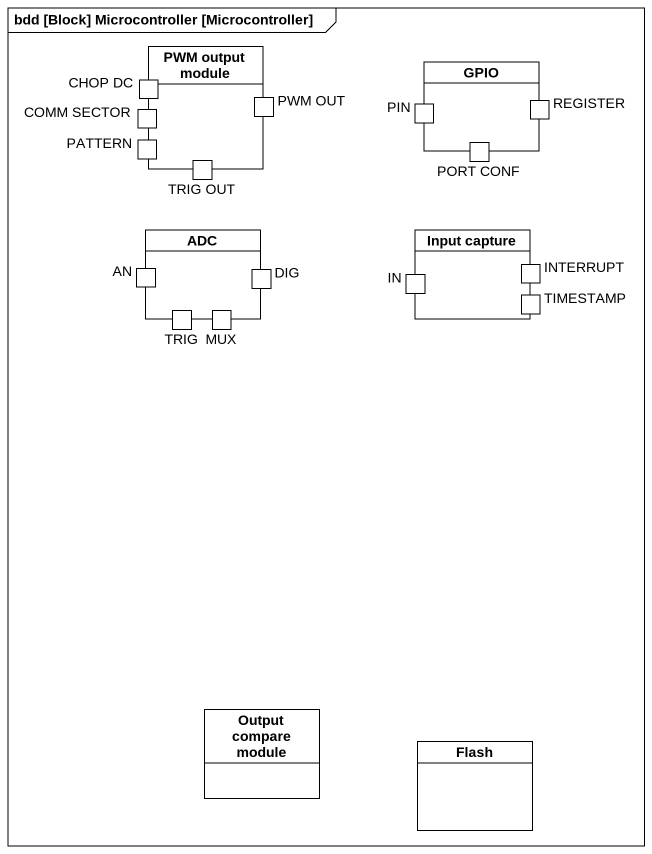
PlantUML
@startuml
mainframe bdd [Block] Microcontroller [Microcontroller]
allowmixing
hide circle
hide empty members
rectangle "PWM output module" as PWM_output_module {
  port "COMM SECTOR" as COMM_SECTOR
  port "CHOP DC" as CHOP_DC
  port "PWM OUT" as PWM_OUT
  port PATTERN
  port "TRIG OUT" as TRIG_OUT
}
rectangle GPIO {
  port PIN
  port REGISTER
  port "PORT CONF" as PORT_CONF
}
rectangle ADC {
  port AN
  port DIG
  port TRIG
  port MUX
}
rectangle "Input capture" as Input_capture {
  port IN
  port INTERRUPT
  port TIMESTAMP
}
class "Output compare module" as Output_compare_module
class Flash
@enduml
